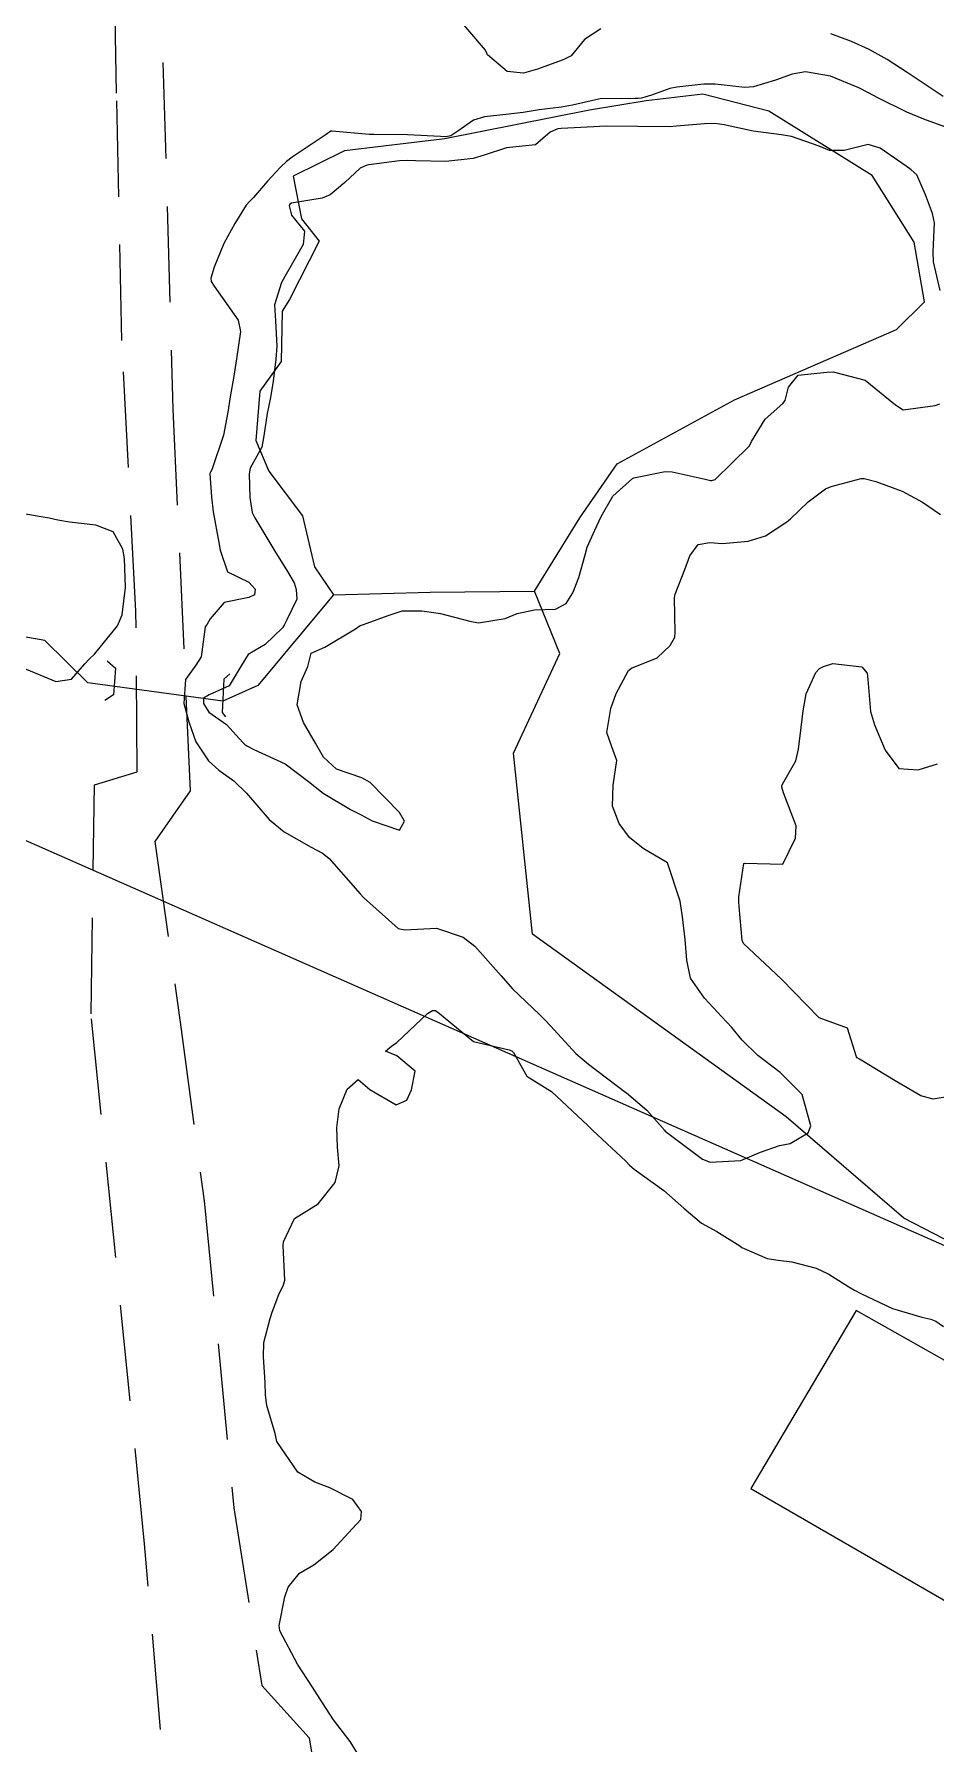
# Model space of a CAD drawing. Header units: metres. Extents: x 298520 to 308411, y 7433745 to 7450750.
# Drawn here: x 300737.4 to 300784.4, y 7447888.4 to 7447977.5 of the extents above; entities that cross this region are included whole.
import ezdxf

# ---------------------------------------------------------------- set-up
doc = ezdxf.new("R2010")
doc.units = ezdxf.units.M
doc.header["$LTSCALE"] = 10
doc.linetypes.add('CONTINUO', pattern=[0])
doc.linetypes.add('DASHED', pattern=[0.75, 0.5, -0.25])
for name, color, linetype in [('Curvas de Nivel 1m', 11, 'Continuous'), ('Edificações', 30, 'Continuous'), ('Hidrografia', 140, 'Continuous'), ('Pontes e viadutos', 190, 'Continuous'), ('TEXTO', 45, 'Continuous'), ('Vias Secundárias', 230, 'DASHED')]:
    doc.layers.add(name, color=color, linetype=linetype)

msp = doc.modelspace()

# ---------------------------------------------------------------- linework, layer by layer
at = {"layer": 'Curvas de Nivel 1m', "flags": 128}
for points, elevation in [([(300766.937, 7447977.823), (300766.081, 7447977.269), (300765.388, 7447976.425), (300765.09, 7447976.26), (300764.921, 7447976.195), (300763.635, 7447975.723), (300762.914, 7447975.516), (300762.051, 7447975.599), (300761.039, 7447976.478), (300760.996, 7447976.552), (300760.925, 7447976.711), (300759.4, 7447978.495)], 678), ([(300784.787, 7447974.299), (300782.913, 7447975.554), (300781.865, 7447976.231), (300780.928, 7447976.755), (300780.012, 7447977.169), (300778.936, 7447977.57)], 678), ([(300784.878, 7447972.714), (300783.783, 7447973.108), (300782.886, 7447973.481), (300781.377, 7447974.235), (300780.897, 7447974.497), (300780.389, 7447974.756), (300778.909, 7447975.357), (300777.609, 7447975.583), (300776.911, 7447975.467), (300776.05, 7447975.155), (300774.9, 7447974.801), (300774.447, 7447974.769), (300772.902, 7447974.934), (300772.304, 7447974.944), (300770.899, 7447974.785), (300770.542, 7447974.719), (300769.585, 7447974.373), (300769.064, 7447974.205), (300768.891, 7447974.188), (300768.709, 7447974.201), (300766.9, 7447974.183), (300765.467, 7447973.852), (300764.893, 7447973.747), (300763.734, 7447973.597), (300762.888, 7447973.463), (300761.982, 7447973.368), (300760.884, 7447973.244), (300760.302, 7447973.065), (300759.492, 7447972.494), (300759.119, 7447972.249), (300758.87, 7447972.201), (300758.575, 7447972.209), (300756.871, 7447972.292), (300755.101, 7447972.318), (300754.871, 7447972.322), (300752.942, 7447972.499), (300752.872, 7447972.487), (300752.575, 7447972.279), (300750.858, 7447971.135), (300750.553, 7447970.906), (300750.247, 7447970.606), (300749.567, 7447969.888), (300748.829, 7447969.037), (300748.622, 7447968.827), (300748.447, 7447968.626), (300747.859, 7447967.68), (300747.288, 7447966.643), (300746.79, 7447965.398), (300746.616, 7447964.82), (300746.633, 7447964.652), (300746.779, 7447964.405), (300748.038, 7447962.631), (300748.158, 7447962.04), (300747.948, 7447960.632), (300747.811, 7447959.721), (300747.616, 7447958.636), (300747.491, 7447957.848), (300747.272, 7447956.641), (300746.665, 7447954.844), (300746.592, 7447954.722), (300746.567, 7447954.651), (300746.644, 7447953.417), (300746.726, 7447952.649), (300747.032, 7447951.058), (300747.099, 7447950.643), (300747.485, 7447949.52), (300748.597, 7447948.984), (300748.922, 7447948.617), (300748.889, 7447948.317), (300748.586, 7447948.177), (300747.298, 7447947.924), (300746.569, 7447947.067), (300746.417, 7447946.8), (300746.312, 7447946.653), (300746.114, 7447945.088), (300745.822, 7447944.657), (300745.287, 7447943.907), (300745.21, 7447942.663), (300745.46, 7447941.704), (300745.838, 7447940.657), (300746.483, 7447939.663), (300747.025, 7447939.189), (300747.805, 7447938.63), (300748.463, 7447937.978), (300749.644, 7447936.608), (300750.437, 7447935.976), (300751.842, 7447935.173), (300752.426, 7447934.849), (300752.588, 7447934.741), (300752.774, 7447934.575), (300754.396, 7447932.739), (300754.578, 7447932.548), (300756.377, 7447930.937), (300756.716, 7447930.864), (300758.377, 7447930.947), (300759.773, 7447930.486), (300760.368, 7447930.018), (300761.739, 7447928.466), (300762.343, 7447927.783), (300763.736, 7447926.439), (300764.037, 7447926.151), (300764.317, 7447925.851), (300765.646, 7447924.417), (300766.295, 7447923.855), (300768.238, 7447922.39), (300768.273, 7447922.364), (300769.344, 7447921.454), (300770.253, 7447920.413), (300770.303, 7447920.359), (300772.239, 7447918.904), (300772.648, 7447918.745), (300774.238, 7447918.845), (300775.266, 7447919.277), (300776.246, 7447919.616), (300776.805, 7447919.726), (300777.741, 7447920.275), (300777.879, 7447920.652), (300777.435, 7447922.278), (300776.29, 7447923.432), (300775.123, 7447924.302), (300774.311, 7447925.117), (300773.767, 7447925.768), (300773.245, 7447926.326), (300772.337, 7447927.297), (300771.618, 7447928.347), (300771.426, 7447929.286), (300771.329, 7447930.35), (300771.192, 7447931.544), (300771.081, 7447932.353), (300770.423, 7447934.36), (300769.149, 7447935.098), (300768.436, 7447935.669), (300767.894, 7447936.395), (300767.549, 7447937.307), (300767.578, 7447938.393), (300767.782, 7447939.687), (300767.514, 7447940.395), (300767.253, 7447941.152), (300767.454, 7447942.396), (300767.736, 7447943.18), (300768.375, 7447944.383), (300768.544, 7447944.492), (300769.878, 7447945.039), (300770.556, 7447945.678), (300770.798, 7447946.12), (300770.823, 7447946.357), (300770.774, 7447948.165), (300770.809, 7447948.358), (300771.317, 7447949.638), (300771.574, 7447950.35), (300772.013, 7447950.952), (300772.62, 7447951.044), (300773.285, 7447950.996), (300774.621, 7447951.112), (300775.527, 7447951.398), (300776.631, 7447952.135), (300776.717, 7447952.204), (300776.819, 7447952.288), (300777.754, 7447953.171), (300778.657, 7447953.841), (300778.944, 7447953.972), (300779.988, 7447954.247), (300780.519, 7447954.387), (300780.664, 7447954.391), (300781.279, 7447954.234), (300782.656, 7447953.729), (300783.704, 7447953.147), (300784.638, 7447952.514)], 677), ([(300784.622, 7447964.192), (300784.275, 7447965.675), (300784.273, 7447966.198), (300784.332, 7447967.711), (300784.231, 7447968.199), (300783.87, 7447969.172), (300783.41, 7447970.212), (300783.119, 7447970.48), (300782.857, 7447970.662), (300781.504, 7447971.596), (300780.868, 7447971.789), (300779.629, 7447971.489), (300778.865, 7447971.491), (300778.314, 7447971.715), (300776.872, 7447972.22), (300776.365, 7447972.295), (300774.875, 7447972.483), (300773.366, 7447972.821), (300772.878, 7447972.897), (300772.346, 7447972.877), (300770.877, 7447972.747), (300770.516, 7447972.724), (300768.876, 7447972.726), (300767.23, 7447972.758), (300766.878, 7447972.742), (300766.58, 7447972.711), (300764.876, 7447972.634), (300764.696, 7447972.611), (300764.293, 7447972.436), (300763.54, 7447971.77), (300762.865, 7447971.704), (300762.029, 7447971.627), (300760.861, 7447971.239), (300760.285, 7447971.059), (300758.857, 7447970.902), (300757.279, 7447970.946), (300756.857, 7447970.969), (300756.442, 7447970.949), (300754.855, 7447970.732), (300754.704, 7447970.702), (300754.399, 7447970.555), (300753.591, 7447969.814), (300752.832, 7447969.174), (300752.413, 7447968.993), (300750.825, 7447968.742), (300750.732, 7447968.693), (300750.697, 7447968.601), (300750.818, 7447968.119), (300751.502, 7447967.282), (300751.422, 7447966.591), (300750.792, 7447965.481), (300750.474, 7447964.915), (300750.301, 7447964.605), (300749.938, 7447963.436), (300749.988, 7447962.608), (300750.055, 7447961.291), (300749.997, 7447960.607), (300749.861, 7447959.463), (300749.72, 7447958.61), (300749.54, 7447957.772), (300749.369, 7447956.613), (300749.277, 7447956.014), (300748.666, 7447954.929), (300748.603, 7447954.621), (300748.644, 7447953.39), (300748.768, 7447952.619), (300748.91, 7447952.337), (300749.953, 7447950.607), (300750.602, 7447949.535), (300750.953, 7447948.951), (300751.063, 7447948.593), (300751.093, 7447948.088), (300750.569, 7447947.014), (300750.427, 7447946.739), (300750.353, 7447946.602), (300749.439, 7447945.726), (300748.549, 7447945.211), (300748.185, 7447944.625), (300747.575, 7447943.586), (300746.52, 7447943.108), (300746.238, 7447942.932), (300746.229, 7447942.653), (300746.508, 7447942.208), (300747.432, 7447941.565), (300748.283, 7447940.623), (300748.387, 7447940.516), (300748.491, 7447940.448), (300748.846, 7447940.259), (300750.482, 7447939.508), (300751.708, 7447938.588), (300752.464, 7447937.991), (300753.884, 7447937.126), (300754.448, 7447936.857), (300755.027, 7447936.544), (300756.438, 7447936.052), (300756.708, 7447936.526), (300756.45, 7447936.983), (300754.924, 7447938.545), (300754.475, 7447938.778), (300753.154, 7447939.244), (300752.486, 7447939.864), (300752.064, 7447940.584), (300751.435, 7447941.66), (300751.111, 7447942.594), (300751.324, 7447943.799), (300751.668, 7447944.589), (300751.847, 7447945.29), (300752.553, 7447945.598), (300754.161, 7447946.556), (300754.398, 7447946.72), (300754.566, 7447946.779), (300755.86, 7447947.251), (300756.577, 7447947.48), (300757.612, 7447947.48), (300758.576, 7447947.355), (300760.111, 7447946.944), (300760.569, 7447946.87), (300761.953, 7447947.085), (300762.576, 7447947.344), (300763.488, 7447947.538), (300764.58, 7447947.569), (300765.137, 7447947.872), (300765.48, 7447948.421), (300765.789, 7447949.23), (300766.12, 7447950.415), (300766.224, 7447950.807), (300766.626, 7447951.692), (300766.952, 7447952.405), (300767.575, 7447953.47), (300768.587, 7447954.381), (300768.663, 7447954.414), (300770.287, 7447954.743), (300770.667, 7447954.741), (300772.381, 7447954.343), (300772.662, 7447954.283), (300772.72, 7447954.281), (300772.903, 7447954.336), (300774.681, 7447956.08), (300774.759, 7447956.232), (300774.789, 7447956.309), (300775.513, 7447957.483), (300776.422, 7447958.293), (300776.543, 7447958.454), (300776.716, 7447959.149), (300777.231, 7447959.777), (300778.728, 7447959.931), (300779.046, 7447959.938), (300780.722, 7447959.52), (300782.309, 7447958.224), (300782.7, 7447957.968), (300784.371, 7447958.195), (300784.614, 7447958.282)], 676), ([(300736.778, 7447944.528), (300738.529, 7447943.811), (300739.342, 7447943.921), (300740.037, 7447944.725), (300740.286, 7447944.982), (300740.548, 7447945.227), (300741.743, 7447946.702), (300741.998, 7447947.273), (300742.168, 7447948.696), (300742.119, 7447950.208), (300742.033, 7447950.699), (300741.524, 7447951.608), (300740.625, 7447951.946), (300739.246, 7447952.114), (300738.628, 7447952.22), (300738.193, 7447952.311), (300736.631, 7447952.575)], 677), ([(300785.217, 7447922.186), (300784.271, 7447922.036), (300783.628, 7447922.206), (300782.285, 7447922.995), (300780.417, 7447924.123), (300780.302, 7447924.192), (300780.261, 7447924.241), (300779.807, 7447925.737), (300778.323, 7447926.27), (300776.353, 7447928.29), (300774.371, 7447930.156), (300774.324, 7447930.262), (300774.316, 7447930.311), (300774.149, 7447932.072), (300774.132, 7447932.314), (300774.136, 7447932.574), (300774.4, 7447934.31), (300774.423, 7447934.34), (300776.423, 7447934.29), (300777.083, 7447935.637), (300777.117, 7447936.283), (300776.468, 7447937.994), (300776.375, 7447938.291), (300776.384, 7447938.381), (300776.476, 7447938.576), (300777.106, 7447939.664), (300777.247, 7447940.282), (300777.378, 7447941.407), (300777.483, 7447942.28), (300777.636, 7447943.169), (300778.14, 7447944.274), (300778.343, 7447944.474), (300778.546, 7447944.586), (300779.027, 7447944.742), (300780.546, 7447944.562), (300780.826, 7447944.237), (300780.861, 7447943.914), (300781.004, 7447942.235), (300781.199, 7447941.54), (300781.765, 7447940.227), (300782.483, 7447939.265), (300783.477, 7447939.199), (300784.486, 7447939.514)], 678), ([(300755.1, 7447886.538), (300753.873, 7447888.55), (300753.002, 7447889.681), (300752.426, 7447890.572), (300751.905, 7447891.391), (300751.132, 7447892.588), (300750.215, 7447894.322), (300750.178, 7447894.598), (300750.466, 7447896.095), (300750.636, 7447896.593), (300751.24, 7447897.328), (300751.985, 7447897.756), (300752.991, 7447898.565), (300754.004, 7447899.657), (300754.425, 7447900.13), (300754.468, 7447900.545), (300754.022, 7447901.17), (300752.816, 7447901.783), (300752.035, 7447902.063), (300751.145, 7447902.589), (300750.059, 7447904.193), (300749.984, 7447904.523), (300749.961, 7447904.602), (300749.528, 7447906.059), (300749.454, 7447906.609), (300749.438, 7447907.261), (300749.361, 7447908.608), (300749.377, 7447909.351), (300749.705, 7447910.604), (300749.814, 7447910.927), (300750.152, 7447911.847), (300750.406, 7447912.351), (300750.464, 7447912.597), (300750.379, 7447914.4), (300750.391, 7447914.598), (300750.971, 7447915.816), (300752.203, 7447916.58), (300753.095, 7447917.692), (300753.296, 7447918.564), (300753.217, 7447919.539), (300753.183, 7447920.566), (300753.296, 7447921.536), (300753.723, 7447922.558), (300754.288, 7447923.052), (300754.902, 7447922.544), (300756.271, 7447921.737), (300756.821, 7447921.978), (300757.064, 7447922.522), (300757.265, 7447923.488), (300756.3, 7447924.286), (300755.718, 7447924.536), (300756.033, 7447924.805), (300756.307, 7447924.984), (300757.898, 7447926.506), (300758.168, 7447926.66), (300758.325, 7447926.653), (300758.535, 7447926.498), (300760.308, 7447925.033), (300762.166, 7447924.6), (300762.304, 7447924.549), (300762.353, 7447924.509), (300762.386, 7447924.459), (300763.075, 7447923.233), (300764.283, 7447922.484), (300764.376, 7447922.429), (300766.255, 7447920.661), (300766.523, 7447920.407), (300768.237, 7447918.797), (300768.434, 7447918.586), (300768.675, 7447918.383), (300770.217, 7447917.276), (300771.259, 7447916.349), (300772.195, 7447915.572), (300772.994, 7447915.131), (300774.184, 7447914.384), (300774.29, 7447914.309), (300775.615, 7447913.736), (300776.177, 7447913.65), (300776.895, 7447913.564), (300778.172, 7447913.219), (300778.819, 7447912.91), (300779.866, 7447912.244), (300780.16, 7447912.073), (300780.487, 7447911.908), (300782.147, 7447911.13), (300783.667, 7447910.678), (300784.137, 7447910.566), (300784.397, 7447910.458), (300784.799, 7447910.19)], 678)]:
    msp.add_lwpolyline(points, dxfattribs=dict(at, elevation=elevation))
at = {"layer": 'Edificações'}
msp.add_lwpolyline([(300780.253, 7447911.018), (300774.752, 7447901.744), (300787.522, 7447894.375), (300787.926, 7447894.98), (300791.105, 7447892.762), (300794.739, 7447898.962), (300791.458, 7447900.927), (300793.124, 7447903.761)], close=True, dxfattribs=at)
at = {"layer": 'Hidrografia'}
msp.add_lwpolyline([(300753, 7447948.319), (300758.044, 7447948.464), (300763.475, 7447948.513), (300765.852, 7447952.339), (300767.792, 7447955.149), (300773.902, 7447958.491), (300782.351, 7447962.146), (300783.806, 7447963.599), (300783.273, 7447966.7), (300781.09, 7447970.187), (300775.703, 7447973.54), (300772.259, 7447974.412), (300769.301, 7447974.073), (300766.342, 7447973.588), (300758.815, 7447972.088), (300753.577, 7447971.458), (300750.909, 7447970.151), (300751.346, 7447967.922), (300752.267, 7447966.76), (300750.715, 7447963.708), (300750.322, 7447963.105), (300750.274, 7447960.489), (300749.158, 7447958.939), (300748.964, 7447956.372), (300749.643, 7447954.774), (300751.392, 7447952.439), (300752.022, 7447949.775), (300753, 7447948.319)], close=True, dxfattribs=at)
for points in [[(300798.85, 7447907.51), (300782.728, 7447915.832), (300776.61, 7447921.113), (300763.377, 7447930.637), (300762.395, 7447940.067), (300764.812, 7447945.273), (300763.475, 7447948.513)], [(300753, 7447948.319), (300749.062, 7447943.602), (300747.233, 7447942.783), (300740.199, 7447943.728), (300737.96, 7447945.934), (300729.084, 7447947.508), (300723.584, 7447945.582), (300717.149, 7447944.637), (300701.621, 7447944.226), (300693.673, 7447943.344), (300683.019, 7447944.155), (300672.894, 7447943.808), (300650.29, 7447941.728), (300645.558, 7447941.224), (300644.328, 7447944.532), (300644.215, 7447946.285)]]:
    msp.add_lwpolyline(points, dxfattribs=at)
at = {"layer": 'Pontes e viadutos'}
for points in [[(300741.203, 7447944.879), (300741.646, 7447944.494), (300741.53, 7447943.108), (300741.087, 7447942.82)], [(300747.604, 7447944.203), (300747.296, 7447943.934), (300747.199, 7447942.183), (300747.373, 7447941.971)]]:
    msp.add_lwpolyline(points, dxfattribs=at)
at = {"layer": 'TEXTO', "linetype": 'CONTINUO'}
msp.add_polyline3d([(300802.213, 7447906.745, 0), (300609.954, 7447991.523, 0)], dxfattribs=at)
at = {"layer": 'Vias Secundárias'}
for points in [[(300746.139, 7447860.994), (300745.284, 7447874.227), (300743.162, 7447898.854), (300740.367, 7447926.487), (300740.552, 7447938.422), (300742.774, 7447939.095), (300742.707, 7447947.465), (300741.967, 7447961.577), (300741.697, 7447974.479), (300741.496, 7447986.841)], [(300743.898, 7447983.563), (300744.635, 7447957.999), (300745.539, 7447938.101), (300743.697, 7447935.468), (300745.07, 7447925.671), (300746.263, 7447916.738), (300747.817, 7447900.73), (300749.264, 7447891.467), (300751.74, 7447888.736), (300753.184, 7447879.818), (300751.763, 7447876.44), (300750.823, 7447871.77), (300750.572, 7447869.214), (300750.434, 7447868.272), (300752.474, 7447864.646), (300754.836, 7447861.027)]]:
    msp.add_lwpolyline(points, dxfattribs=at)

doc.saveas('drawing.dxf')
